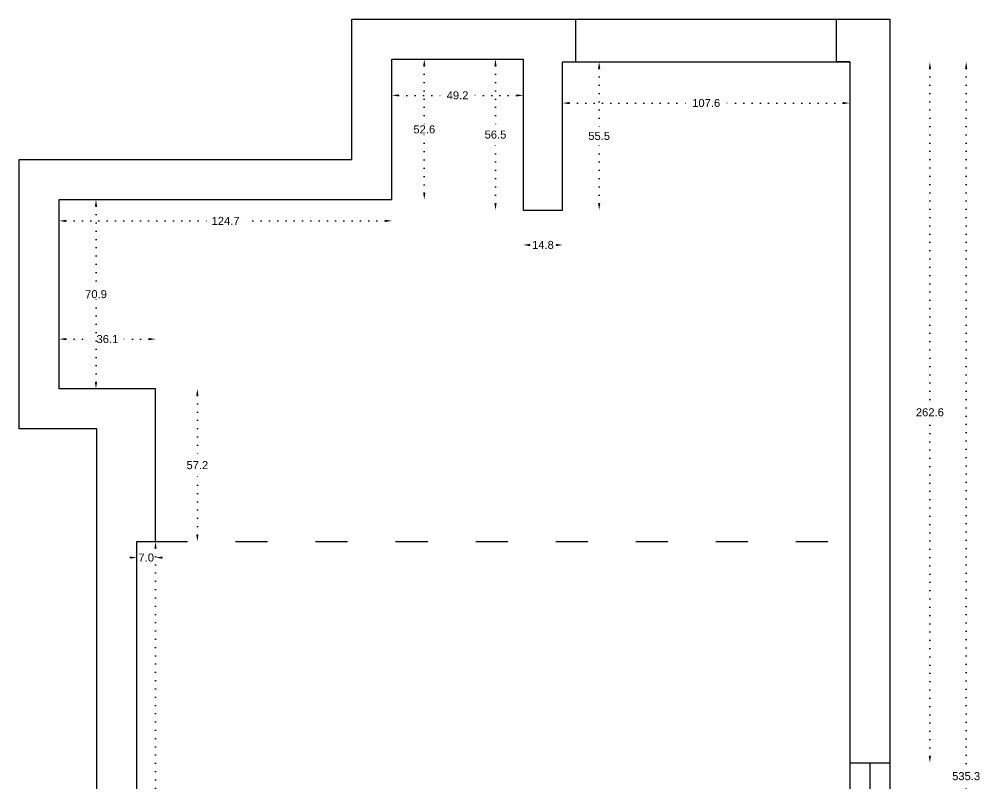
# Model space of a CAD drawing. Header units: centimetres. Extents: x 57 to 5031, y 102 to 2747.
# Drawn here: x 1350.1 to 1710.2, y 394.5 to 681 of the extents above; entities that cross this region are included whole.
import ezdxf

# ---------------------------------------------------------------- set-up
doc = ezdxf.new("R2010")
doc.units = ezdxf.units.CM
doc.header["$MEASUREMENT"] = 0
doc.linetypes.add('ACAD_ISO03W100', pattern=[30, 12, -18])
doc.linetypes.add('ACAD_ISO07W100', pattern=[3, 0, -3])
doc.styles.get("Standard").update_dxf_attribs({"font": 'arial.ttf'})
doc.dimstyles.get("Standard").update_dxf_attribs({"dimtxt": 3, "dimasz": 2.5, "dimexe": 0.18, "dimexo": 0.0625, "dimgap": 0.09, "dimtad": 0, "dimtih": 1, "dimtoh": 1, "dimdec": 1, "dimzin": 0, "dimdsep": 46, "dimtxsty": 'Standard', "dimcen": 0.09, "dimse1": 1, "dimse2": 1, "dimadec": 0, "dimazin": 0, "dimtfac": 1, "dimtdec": 1, "dimtofl": 0, "dimtmove": 0, "dimatfit": 3, "dimfxl": 1, "dimtolj": 1, "dimtzin": 0, "dimarcsym": 0})

# ---------------------------------------------------------------- blocks, each defined once
blk = doc.blocks.new('*D20')
at = {"color": 0, "linetype": 'ACAD_ISO07W100', "lineweight": -2, "transparency": 16777216}
for p, q in [((1556.33, 649.56), (1602.62, 649.56)), ((1658.93, 649.56), (1612.64, 649.56))]:
    blk.add_line(p, q, dxfattribs=at)
at = {"color": 0, "transparency": 16777216}
for points in [[(1556.33, 649.97), (1556.33, 649.14), (1553.83, 649.56)], [(1658.93, 649.97), (1658.93, 649.14), (1661.43, 649.56)]]:
    blk.add_solid(points, dxfattribs=at)
at = {"layer": 'Defpoints', "color": 0, "transparency": 16777216}
for p in [(1553.83, 664.97), (1661.43, 664.97), (1553.83, 649.56)]:
    blk.add_point(p, dxfattribs=at)
at = {"color": 0, "transparency": 16777216, "insert": (1607.63, 649.56), "char_height": 3, "attachment_point": 5}
blk.add_mtext('\\A1;107.6', dxfattribs=at)
blk = doc.blocks.new('*D21')
at = {"color": 0, "linetype": 'ACAD_ISO07W100', "lineweight": -2, "transparency": 16777216}
for p, q in [((1567.51, 662.47), (1567.51, 638.83)), ((1567.51, 611.97), (1567.51, 635.6))]:
    blk.add_line(p, q, dxfattribs=at)
at = {"color": 0, "transparency": 16777216}
for points in [[(1567.09, 662.47), (1567.92, 662.47), (1567.51, 664.97)], [(1567.09, 611.97), (1567.92, 611.97), (1567.51, 609.47)]]:
    blk.add_solid(points, dxfattribs=at)
at = {"layer": 'Defpoints', "color": 0, "transparency": 16777216}
for p in [(1553.83, 664.97), (1567.51, 664.97), (1553.83, 609.47)]:
    blk.add_point(p, dxfattribs=at)
at = {"color": 0, "transparency": 16777216, "insert": (1567.51, 637.22), "char_height": 3, "attachment_point": 5}
blk.add_mtext('\\A1;55.5', dxfattribs=at)
blk = doc.blocks.new('*D22')
at = {"color": 0, "linetype": 'ACAD_ISO07W100', "lineweight": -2, "transparency": 16777216}
for p, q in [((1541.53, 596.37), (1542.58, 596.37)), ((1551.33, 596.37), (1550.27, 596.37))]:
    blk.add_line(p, q, dxfattribs=at)
at = {"color": 0, "transparency": 16777216}
for points in [[(1541.53, 596.78), (1541.53, 595.95), (1539.03, 596.37)], [(1551.33, 596.78), (1551.33, 595.95), (1553.83, 596.37)]]:
    blk.add_solid(points, dxfattribs=at)
at = {"layer": 'Defpoints', "color": 0, "transparency": 16777216}
for p in [(1539.03, 609.47), (1553.83, 609.47), (1553.83, 596.37)]:
    blk.add_point(p, dxfattribs=at)
at = {"color": 0, "transparency": 16777216, "insert": (1546.43, 596.37), "char_height": 3, "attachment_point": 5}
blk.add_mtext('\\A1;14.8', dxfattribs=at)
blk = doc.blocks.new('*D23')
at = {"color": 0, "linetype": 'ACAD_ISO07W100', "lineweight": -2, "transparency": 16777216}
for p, q in [((1528.65, 663.47), (1528.65, 639.34)), ((1528.65, 611.97), (1528.65, 636.09))]:
    blk.add_line(p, q, dxfattribs=at)
at = {"color": 0, "transparency": 16777216}
for points in [[(1528.23, 663.47), (1529.07, 663.47), (1528.65, 665.97)], [(1528.23, 611.97), (1529.07, 611.97), (1528.65, 609.47)]]:
    blk.add_solid(points, dxfattribs=at)
at = {"layer": 'Defpoints', "color": 0, "transparency": 16777216}
for p in [(1528.65, 665.97), (1539.03, 665.97), (1539.03, 609.47)]:
    blk.add_point(p, dxfattribs=at)
at = {"color": 0, "transparency": 16777216, "insert": (1528.65, 637.72), "char_height": 3, "attachment_point": 5}
blk.add_mtext('\\A1;56.5', dxfattribs=at)
blk = doc.blocks.new('*D24')
at = {"color": 0, "linetype": 'ACAD_ISO07W100', "lineweight": -2, "transparency": 16777216}
for p, q in [((1492.33, 652.42), (1510.4, 652.42)), ((1536.53, 652.42), (1518.46, 652.42))]:
    blk.add_line(p, q, dxfattribs=at)
at = {"color": 0, "transparency": 16777216}
for points in [[(1492.33, 652.84), (1492.33, 652.01), (1489.83, 652.42)], [(1536.53, 652.84), (1536.53, 652.01), (1539.03, 652.42)]]:
    blk.add_solid(points, dxfattribs=at)
at = {"layer": 'Defpoints', "color": 0, "transparency": 16777216}
for p in [(1489.83, 665.97), (1539.03, 665.97), (1539.03, 652.42)]:
    blk.add_point(p, dxfattribs=at)
at = {"color": 0, "transparency": 16777216, "insert": (1514.43, 652.42), "char_height": 3, "attachment_point": 5}
blk.add_mtext('\\A1;49.2', dxfattribs=at)
blk = doc.blocks.new('*D25')
at = {"color": 0, "linetype": 'ACAD_ISO07W100', "lineweight": -2, "transparency": 16777216}
for p, q in [((1501.96, 663.47), (1501.96, 641.29)), ((1501.96, 615.87), (1501.96, 638.04))]:
    blk.add_line(p, q, dxfattribs=at)
at = {"color": 0, "transparency": 16777216}
for points in [[(1501.55, 663.47), (1502.38, 663.47), (1501.96, 665.97)], [(1501.55, 615.87), (1502.38, 615.87), (1501.96, 613.37)]]:
    blk.add_solid(points, dxfattribs=at)
at = {"layer": 'Defpoints', "color": 0, "transparency": 16777216}
for p in [(1489.83, 665.97), (1501.96, 665.97), (1489.83, 613.37)]:
    blk.add_point(p, dxfattribs=at)
at = {"color": 0, "transparency": 16777216, "insert": (1501.96, 639.67), "char_height": 3, "attachment_point": 5}
blk.add_mtext('\\A1;52.6', dxfattribs=at)
blk = doc.blocks.new('*D26')
at = {"color": 0, "linetype": 'ACAD_ISO07W100', "lineweight": -2, "transparency": 16777216}
for p, q in [((1367.63, 605.4), (1422.47, 605.4)), ((1487.33, 605.4), (1432.49, 605.4))]:
    blk.add_line(p, q, dxfattribs=at)
at = {"color": 0, "transparency": 16777216}
for points in [[(1367.63, 605.82), (1367.63, 604.99), (1365.13, 605.4)], [(1487.33, 605.82), (1487.33, 604.99), (1489.83, 605.4)]]:
    blk.add_solid(points, dxfattribs=at)
at = {"layer": 'Defpoints', "color": 0, "transparency": 16777216}
for p in [(1365.13, 613.37), (1489.83, 613.37), (1365.13, 605.4)]:
    blk.add_point(p, dxfattribs=at)
at = {"color": 0, "transparency": 16777216, "insert": (1427.48, 605.4), "char_height": 3, "attachment_point": 5}
blk.add_mtext('\\A1;124.7', dxfattribs=at)
blk = doc.blocks.new('*D27')
at = {"color": 0, "linetype": 'ACAD_ISO07W100', "lineweight": -2, "transparency": 16777216}
for p, q in [((1378.91, 610.87), (1378.91, 579.54)), ((1378.91, 544.97), (1378.91, 576.29))]:
    blk.add_line(p, q, dxfattribs=at)
at = {"color": 0, "transparency": 16777216}
for points in [[(1378.49, 610.87), (1379.32, 610.87), (1378.91, 613.37)], [(1378.49, 544.97), (1379.32, 544.97), (1378.91, 542.47)]]:
    blk.add_solid(points, dxfattribs=at)
at = {"layer": 'Defpoints', "color": 0, "transparency": 16777216}
for p in [(1365.13, 613.37), (1378.91, 613.37), (1365.13, 542.47)]:
    blk.add_point(p, dxfattribs=at)
at = {"color": 0, "transparency": 16777216, "insert": (1378.91, 577.92), "char_height": 3, "attachment_point": 5}
blk.add_mtext('\\A1;70.9', dxfattribs=at)
blk = doc.blocks.new('*D28')
at = {"color": 0, "linetype": 'ACAD_ISO07W100', "lineweight": -2, "transparency": 16777216}
for p, q in [((1367.63, 561.1), (1379.48, 561.1)), ((1398.73, 561.1), (1386.87, 561.1))]:
    blk.add_line(p, q, dxfattribs=at)
at = {"color": 0, "transparency": 16777216}
for points in [[(1367.63, 561.52), (1367.63, 560.69), (1365.13, 561.1)], [(1398.73, 561.52), (1398.73, 560.69), (1401.23, 561.1)]]:
    blk.add_solid(points, dxfattribs=at)
at = {"layer": 'Defpoints', "color": 0, "transparency": 16777216}
for p in [(1401.23, 561.1), (1365.13, 542.47), (1401.23, 542.47)]:
    blk.add_point(p, dxfattribs=at)
at = {"color": 0, "transparency": 16777216, "insert": (1383.18, 561.1), "char_height": 3, "attachment_point": 5}
blk.add_mtext('\\A1;36.1', dxfattribs=at)
blk = doc.blocks.new('*D29')
at = {"color": 0, "linetype": 'ACAD_ISO07W100', "lineweight": -2, "transparency": 16777216}
for p, q in [((1416.9, 539.97), (1416.9, 515.49)), ((1416.9, 487.77), (1416.9, 512.24))]:
    blk.add_line(p, q, dxfattribs=at)
at = {"color": 0, "transparency": 16777216}
for points in [[(1416.48, 539.97), (1417.32, 539.97), (1416.9, 542.47)], [(1416.48, 487.77), (1417.32, 487.77), (1416.9, 485.27)]]:
    blk.add_solid(points, dxfattribs=at)
at = {"layer": 'Defpoints', "color": 0, "transparency": 16777216}
for p in [(1401.23, 542.47), (1401.23, 485.27), (1416.9, 485.27)]:
    blk.add_point(p, dxfattribs=at)
at = {"color": 0, "transparency": 16777216, "insert": (1416.9, 513.87), "char_height": 3, "attachment_point": 5}
blk.add_mtext('\\A1;57.2', dxfattribs=at)
blk = doc.blocks.new('*D30')
at = {"color": 0, "linetype": 'ACAD_ISO07W100', "lineweight": -2, "transparency": 16777216}
for p, q in [((1391.73, 479.24), (1389.23, 479.24)), ((1403.73, 479.24), (1406.23, 479.24))]:
    blk.add_line(p, q, dxfattribs=at)
at = {"color": 0, "transparency": 16777216}
for points in [[(1391.73, 479.66), (1391.73, 478.83), (1394.23, 479.24)], [(1403.73, 479.66), (1403.73, 478.83), (1401.23, 479.24)]]:
    blk.add_solid(points, dxfattribs=at)
at = {"layer": 'Defpoints', "color": 0, "transparency": 16777216}
for p in [(1394.23, 485.27), (1401.23, 485.27), (1401.23, 479.24)]:
    blk.add_point(p, dxfattribs=at)
at = {"color": 0, "transparency": 16777216, "insert": (1397.73, 479.24), "char_height": 3, "attachment_point": 5}
blk.add_mtext('\\A1;7.0', dxfattribs=at)
blk = doc.blocks.new('*D31')
at = {"color": 0, "linetype": 'ACAD_ISO07W100', "lineweight": -2, "transparency": 16777216}
for p, q in [((1401.23, 482.77), (1401.23, 325.14)), ((1401.23, 164.27), (1401.23, 321.89))]:
    blk.add_line(p, q, dxfattribs=at)
at = {"color": 0, "transparency": 16777216}
for points in [[(1400.81, 482.77), (1401.64, 482.77), (1401.23, 485.27)], [(1400.81, 164.27), (1401.64, 164.27), (1401.23, 161.77)]]:
    blk.add_solid(points, dxfattribs=at)
at = {"layer": 'Defpoints', "color": 0, "transparency": 16777216}
for p in [(1394.23, 485.27), (1394.23, 161.77), (1401.23, 161.77)]:
    blk.add_point(p, dxfattribs=at)
at = {"color": 0, "transparency": 16777216, "insert": (1401.23, 323.52), "char_height": 3, "attachment_point": 5}
blk.add_mtext('\\A1;323.5', dxfattribs=at)
blk = doc.blocks.new('*D34')
at = {"color": 0, "linetype": 'ACAD_ISO07W100', "lineweight": -2, "transparency": 16777216}
for p, q in [((1705.07, 662.47), (1705.07, 398.94)), ((1705.07, 132.17), (1705.07, 395.69))]:
    blk.add_line(p, q, dxfattribs=at)
at = {"color": 0, "transparency": 16777216}
for points in [[(1704.66, 662.47), (1705.49, 662.47), (1705.07, 664.97)], [(1704.66, 132.17), (1705.49, 132.17), (1705.07, 129.67)]]:
    blk.add_solid(points, dxfattribs=at)
at = {"layer": 'Defpoints', "color": 0, "transparency": 16777216}
for p in [(1661.43, 664.97), (1705.07, 664.97), (1661.43, 129.67)]:
    blk.add_point(p, dxfattribs=at)
at = {"color": 0, "transparency": 16777216, "insert": (1705.07, 397.32), "char_height": 3, "attachment_point": 5}
blk.add_mtext('\\A1;535.3', dxfattribs=at)
blk = doc.blocks.new('*D35')
at = {"color": 0, "linetype": 'ACAD_ISO07W100', "lineweight": -2, "transparency": 16777216}
for p, q in [((1691.48, 662.47), (1691.48, 535.29)), ((1691.48, 404.87), (1691.48, 532.04))]:
    blk.add_line(p, q, dxfattribs=at)
at = {"color": 0, "transparency": 16777216}
for points in [[(1691.06, 662.47), (1691.9, 662.47), (1691.48, 664.97)], [(1691.06, 404.87), (1691.9, 404.87), (1691.48, 402.37)]]:
    blk.add_solid(points, dxfattribs=at)
at = {"layer": 'Defpoints', "color": 0, "transparency": 16777216}
for p in [(1661.43, 664.97), (1661.43, 402.37), (1691.48, 402.37)]:
    blk.add_point(p, dxfattribs=at)
at = {"color": 0, "transparency": 16777216, "insert": (1691.48, 533.67), "char_height": 3, "attachment_point": 5}
blk.add_mtext('\\A1;262.6', dxfattribs=at)

msp = doc.modelspace()

# ---------------------------------------------------------------- linework, layer by layer
for p, q in [((1474.83, 628.37), (1474.83, 680.97)), ((1474.83, 680.97), (1676.43, 680.97)), ((1558.83, 664.97), (1558.83, 680.97)), ((1656.43, 664.97), (1656.43, 680.97)), ((1676.43, 680.97), (1676.43, 115.17)), ((1489.83, 613.37), (1489.83, 665.97)), ((1489.83, 665.97), (1539.03, 665.97)), ((1539.03, 665.97), (1539.03, 609.47)), ((1553.83, 609.47), (1553.83, 664.97)), ((1553.83, 664.97), (1661.43, 664.97)), ((1553.83, 664.97), (1558.83, 664.97)), ((1661.43, 664.97), (1656.43, 664.97)), ((1661.43, 664.97), (1661.43, 129.67)), ((1661.43, 664.97), (1661.43, 402.37)), ((1350.13, 527.47), (1350.13, 628.37)), ((1350.13, 628.37), (1474.83, 628.37)), ((1365.13, 542.47), (1365.13, 613.37)), ((1365.13, 613.37), (1489.83, 613.37)), ((1539.03, 609.47), (1553.83, 609.47)), ((1401.23, 542.47), (1365.13, 542.47)), ((1401.23, 485.27), (1401.23, 542.47)), ((1379.23, 527.47), (1350.13, 527.47)), ((1379.23, 115.17), (1379.23, 527.47)), ((1394.23, 161.77), (1394.23, 485.27)), ((1394.23, 485.27), (1401.23, 485.27)), ((1661.43, 402.37), (1676.43, 402.37)), ((1668.93, 402.37), (1668.93, 283.67))]:
    msp.add_line(p, q)
at = {"linetype": 'ACAD_ISO03W100'}
msp.add_line((1401.23, 485.27), (1661.43, 485.27), dxfattribs=at)

# ---------------------------------------------------------------- dimensions: what is measured, and where the dimension line sits
at = {"color": 30, "true_color": 0xf26722}
for base, p1, p2, picture, middle in [((1539.03, 652.42), (1489.83, 665.97), (1539.03, 665.97), '*D24', (1514.43, 652.42)), ((1553.83, 649.56), (1661.43, 664.97), (1553.83, 664.97), '*D20', (1607.63, 649.56)), ((1365.13, 605.4), (1489.83, 613.37), (1365.13, 613.37), '*D26', (1427.48, 605.4)), ((1553.83, 596.37), (1539.03, 609.47), (1553.83, 609.47), '*D22', (1546.43, 596.37)), ((1401.23, 561.1), (1365.13, 542.47), (1401.23, 542.47), '*D28', (1383.18, 561.1)), ((1401.23, 479.24), (1394.23, 485.27), (1401.23, 485.27), '*D30', (1397.73, 479.24))]:
    dim = msp.add_linear_dim(base=base, p1=p1, p2=p2, dimstyle='Standard', dxfattribs=at)
    dim.commit()
    dim.dimension.update_dxf_attribs({"geometry": picture, "text_midpoint": middle})
for base, p1, p2, picture, middle in [((1501.96, 665.97), (1489.83, 613.37), (1489.83, 665.97), '*D25', (1501.96, 639.67)), ((1528.65, 665.97), (1539.03, 609.47), (1539.03, 665.97), '*D23', (1528.65, 637.72)), ((1567.51, 664.97), (1553.83, 609.47), (1553.83, 664.97), '*D21', (1567.51, 637.22)), ((1705.07, 664.97), (1661.43, 129.67), (1661.43, 664.97), '*D34', (1705.07, 397.32)), ((1691.48, 402.37), (1661.43, 664.97), (1661.43, 402.37), '*D35', (1691.48, 533.67)), ((1378.91, 613.37), (1365.13, 542.47), (1365.13, 613.37), '*D27', (1378.91, 577.92)), ((1416.9, 485.27), (1401.23, 542.47), (1401.23, 485.27), '*D29', (1416.9, 513.87)), ((1401.23, 161.77), (1394.23, 485.27), (1394.23, 161.77), '*D31', (1401.23, 323.52))]:
    dim = msp.add_linear_dim(base=base, p1=p1, p2=p2, angle=90, dimstyle='Standard', dxfattribs=at)
    dim.commit()
    dim.dimension.update_dxf_attribs({"geometry": picture, "text_midpoint": middle})

doc.saveas('drawing.dxf')
